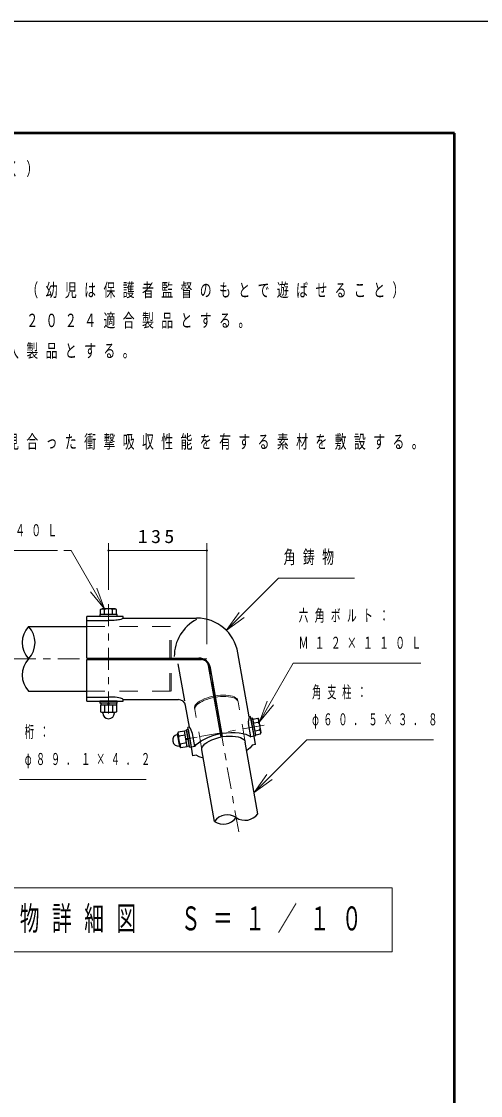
# Model space of a CAD drawing. Units: millimetres on the paper, with parts at other scales. Extents: x 200 to 813, y 141 to 438.
# Drawn here: x 542.3 to 605.4, y 290.6 to 438.2 of the extents above; entities that cross this region are included whole.
import ezdxf

# ---------------------------------------------------------------- set-up
doc = ezdxf.new("R2010")
doc.units = ezdxf.units.MM
doc.linetypes.add('USER1', pattern=[4.5, 2.5, -2])
doc.linetypes.add('USER2', pattern=[6, 3, -1, 1, -1])
for name, color, linetype, lineweight in [('A3図枠', 140, 'Continuous', 50), ('線', 2, 'Continuous', 25), ('補助', 2, 'Continuous', 13)]:
    doc.layers.add(name, color=color, linetype=linetype, lineweight=lineweight)
doc.styles.add('ＭＳ ゴシック', font='')
doc.styles.get('ＭＳ ゴシック').set_extended_font_data('MS Gothic')

# ---------------------------------------------------------------- blocks, each defined once
blk = doc.blocks.new('dimension_origin')
at = {"color": 0, "linetype": 'Continuous', "lineweight": -2}
blk.add_circle((0, 0), 1.25, dxfattribs=at)

msp = doc.modelspace()

# ---------------------------------------------------------------- linework, layer by layer
at = {"layer": 'A3図枠', "color": 7}
for p, q in [((601.826, 422.858), (216.826, 422.858)), ((601.826, 155.858), (601.826, 422.858))]:
    msp.add_line(p, q, dxfattribs=at)
at = {"layer": '線'}
for p, q in [((553.194, 357.396), (553.391, 357.509)), ((553.194, 356.709), (553.194, 357.396)), ((555.191, 357.509), (553.391, 357.509)), ((553.743, 356.709), (553.743, 357.396)), ((554.84, 356.709), (554.84, 357.396)), ((555.388, 357.396), (555.191, 357.509)), ((555.388, 356.709), (555.388, 357.396)), ((551.291, 355.88), (554.291, 355.88)), ((555.491, 356.709), (553.091, 356.709)), ((553.091, 356.709), (553.091, 356.459)), ((555.491, 356.459), (553.091, 356.459)), ((555.388, 356.709), (553.194, 356.709)), ((555.491, 356.459), (555.491, 356.709)), ((551.291, 350.734), (566.679, 350.734)), ((551.291, 350.524), (567.059, 350.524)), ((564.758, 344.863), (563.859, 349.963)), ((569.77, 339.907), (568.044, 349.698)), ((569.967, 339.942), (568.304, 349.371)), ((551.291, 345.379), (554.291, 345.379)), ((555.491, 344.799), (553.091, 344.799)), ((553.091, 344.799), (553.091, 344.549)), ((555.491, 344.549), (553.091, 344.549)), ((555.388, 344.249), (553.194, 344.249)), ((553.194, 344.249), (553.194, 343.363)), ((555.366, 344.549), (553.216, 344.549)), ((553.216, 344.549), (553.216, 344.249)), ((555.366, 344.249), (553.216, 344.249)), ((553.743, 344.249), (553.743, 343.363)), ((554.194, 344.249), (554.275, 344.549)), ((554.308, 344.249), (554.388, 344.549)), ((554.84, 344.249), (554.84, 343.363)), ((555.366, 344.549), (555.366, 344.249)), ((555.388, 344.249), (555.388, 343.363)), ((555.491, 344.549), (555.491, 344.799)), ((553.194, 343.363), (553.391, 343.249)), ((555.191, 343.249), (553.391, 343.249)), ((553.491, 343.199), (553.491, 343.249)), ((555.091, 343.199), (555.091, 343.249)), ((555.388, 343.363), (555.191, 343.249)), ((574.118, 342.457), (573.872, 342.414)), ((574.535, 340.094), (574.118, 342.457)), ((574.136, 342.356), (574.812, 342.475)), ((574.812, 342.475), (574.958, 342.301)), ((573.84, 339.928), (573.521, 341.736)), ((574.289, 340.05), (573.872, 342.414)), ((574.517, 340.195), (574.136, 342.356)), ((574.231, 341.816), (574.907, 341.935)), ((575.271, 340.528), (574.958, 342.301)), ((563.749, 340.223), (563.798, 340.231)), ((563.858, 340.544), (563.781, 340.33)), ((564.093, 338.557), (563.781, 340.33)), ((564.731, 340.698), (563.858, 340.544)), ((564.826, 340.157), (563.954, 340.004)), ((565.112, 338.537), (564.731, 340.698)), ((565.03, 340.728), (564.735, 340.676)), ((565.108, 338.559), (564.735, 340.676)), ((564.905, 339.713), (565.214, 339.686)), ((564.925, 339.601), (565.234, 339.574)), ((565.255, 340.895), (565.009, 340.851)), ((565.426, 338.488), (565.009, 340.851)), ((565.404, 338.611), (565.03, 340.728)), ((565.672, 338.531), (565.255, 340.895)), ((566.136, 338.569), (565.817, 340.378)), ((574.289, 340.05), (574.535, 340.094)), ((574.422, 340.735), (575.098, 340.855)), ((574.517, 340.195), (575.193, 340.314)), ((575.193, 340.314), (575.271, 340.528)), ((564.027, 338.647), (564.076, 338.656)), ((564.239, 338.383), (564.093, 338.557)), ((565.017, 339.077), (564.144, 338.923)), ((565.112, 338.537), (564.239, 338.383)), ((565.404, 338.611), (565.108, 338.559)), ((565.426, 338.488), (565.672, 338.531))]:
    msp.add_line(p, q, dxfattribs=at)
at = {"layer": '線', "color": 1, "linetype": 'USER2', "lineweight": 13}
for p, q in [((554.291, 343.129), (554.291, 358.129)), ((541.291, 350.629), (567.791, 350.629)), ((572.175, 326.846), (568.013, 350.449)), ((569.119, 344.173), (568.874, 345.566)), ((575.681, 341.514), (563.863, 339.431)), ((574.573, 341.319), (573.096, 341.059)), ((566.448, 339.886), (564.971, 339.626))]:
    msp.add_line(p, q, dxfattribs=at)
at = {"layer": '線', "color": 7}
for p, q in [((551.291, 350.734), (551.291, 356.459)), ((556.291, 356.459), (551.291, 356.459)), ((556.291, 356.234), (556.291, 356.459)), ((556.291, 356.234), (566.386, 356.234)), ((543.291, 355.084), (551.291, 355.084)), ((573.623, 342.675), (572.074, 351.462)), ((551.291, 344.799), (551.291, 350.524)), ((543.291, 346.174), (551.291, 346.174)), ((551.291, 344.799), (556.291, 344.799)), ((556.291, 344.799), (556.291, 345.024)), ((556.291, 345.024), (563.891, 345.024)), ((565.4, 341.225), (564.876, 344.198)), ((573.82, 342.709), (573.623, 342.675)), ((574.296, 340.008), (573.82, 342.709)), ((565.4, 341.225), (565.203, 341.19)), ((565.679, 338.489), (565.203, 341.19)), ((574.296, 340.008), (573.84, 339.928)), ((574.502, 338.839), (574.296, 340.008)), ((566.136, 338.569), (565.679, 338.489)), ((565.885, 337.319), (565.679, 338.489)), ((568.848, 328.29), (567.112, 338.138)), ((574.806, 329.341), (573.07, 339.189)), ((574.502, 338.839), (574.046, 338.758)), ((566.342, 337.4), (565.885, 337.319))]:
    msp.add_line(p, q, dxfattribs=at)
at = {"layer": '線', "color": 4, "linetype": 'USER1', "lineweight": 13}
for p, q in [((551.291, 355.084), (562.891, 355.084)), ((562.691, 346.174), (562.691, 355.084)), ((562.891, 346.174), (562.891, 355.084)), ((551.291, 346.174), (562.891, 346.174)), ((572.098, 344.698), (572.067, 344.879)), ((573.07, 339.189), (572.098, 344.698)), ((566.14, 343.647), (566.109, 343.828)), ((567.112, 338.138), (566.14, 343.647))]:
    msp.add_line(p, q, dxfattribs=at)
at = {"layer": '線', "color": 7, "lineweight": 13}
for p, q in [((593.277, 319.163), (522.977, 319.163)), ((593.277, 310.363), (593.277, 319.163)), ((522.977, 310.363), (593.277, 310.363))]:
    msp.add_line(p, q, dxfattribs=at)
at = {"layer": '線', "color": 7}
msp.add_lwpolyline([(200.328, 141.299), (618.324, 141.299), (618.324, 438.219), (200.328, 438.219)], close=True, dxfattribs=at)
at = {"layer": '線'}
for points in [[(556.291, 356.234), (556.277, 356.193), (556.236, 356.152), (556.168, 356.112), (556.073, 356.074), (555.954, 356.038), (555.812, 356.004), (555.649, 355.974), (555.467, 355.948), (555.269, 355.925), (555.057, 355.907), (554.834, 355.894), (554.604, 355.885), (554.448, 355.881), (554.291, 355.88)], [(556.291, 345.024), (556.267, 345.08), (556.193, 345.134), (556.073, 345.185), (555.909, 345.233), (555.705, 345.275), (555.467, 345.311), (555.199, 345.34), (554.909, 345.361), (554.604, 345.374), (554.291, 345.379)]]:
    msp.add_lwpolyline(points, dxfattribs=at)
at = {"layer": '線', "color": 4, "linetype": 'USER1', "lineweight": 13}
for points in [[(566.109, 343.828), (566.107, 343.987), (566.156, 344.151), (566.256, 344.32), (566.404, 344.488), (566.598, 344.655), (566.834, 344.816), (567.109, 344.969), (567.418, 345.112), (567.755, 345.242), (568.116, 345.357), (568.493, 345.454), (568.88, 345.533), (569.27, 345.591), (569.658, 345.629), (570.035, 345.644), (570.397, 345.637), (570.736, 345.609), (571.047, 345.559), (571.324, 345.488), (571.564, 345.398), (571.76, 345.29), (571.911, 345.166), (572.014, 345.028), (572.067, 344.879)], [(566.14, 343.647), (566.139, 343.806), (566.188, 343.971), (566.288, 344.139), (566.436, 344.307), (566.629, 344.474), (566.866, 344.635), (567.141, 344.788), (567.45, 344.931), (567.787, 345.061), (568.148, 345.176), (568.524, 345.273), (568.912, 345.352), (569.302, 345.41), (569.69, 345.448), (570.067, 345.463), (570.429, 345.457), (570.768, 345.428), (571.079, 345.378), (571.356, 345.307), (571.595, 345.217), (571.792, 345.109), (571.943, 344.985), (572.046, 344.847), (572.098, 344.698)]]:
    msp.add_lwpolyline(points, dxfattribs=at)
at = {"layer": '線', "color": 7}
for points in [[(566.136, 338.569), (566.349, 338.839), (566.645, 339.105), (567.016, 339.364), (567.454, 339.608), (567.952, 339.835), (568.498, 340.037), (569.082, 340.213), (569.691, 340.357)], [(567.112, 338.138), (567.114, 338.33), (567.184, 338.53), (567.323, 338.733), (567.526, 338.936), (567.789, 339.134), (568.106, 339.323), (568.472, 339.498), (568.877, 339.656), (569.313, 339.793), (569.77, 339.907)], [(569.888, 340.392), (570.509, 340.464), (571.118, 340.499), (571.7, 340.495), (572.245, 340.453), (572.741, 340.373), (573.178, 340.257), (573.547, 340.108), (573.84, 339.928)], [(569.967, 339.942), (570.436, 339.991), (570.893, 340.011), (571.327, 340.001), (571.73, 339.962), (572.093, 339.893), (572.408, 339.797), (572.668, 339.676), (572.868, 339.532), (573.003, 339.369), (573.07, 339.189)], [(574.046, 338.758), (573.734, 338.391), (573.274, 338.033)], [(567.316, 336.982), (566.761, 337.162), (566.342, 337.4)]]:
    msp.add_lwpolyline(points, dxfattribs=at)
at = {"layer": '線'}
for centre, radius, start, end in [((553.469, 356.921), 0.548, 60.00001, 119.99999), ((554.291, 356.13), 1.38, 66.57346, 113.42654), ((555.114, 356.921), 0.548, 60.00001, 119.99999), ((569.094, 350.937), 5.775, 118.03284, 180.02513), ((545.634, 352.857), 3.232, 136.44154, 223.55846), ((540.949, 352.857), 3.232, 316.44154, 43.55846), ((545.634, 348.402), 3.232, 136.44154, 223.55846), ((566.679, 349.084), 1.65, 10, 90), ((567.059, 349.524), 1, 10, 90), ((553.469, 343.838), 0.548, 240.00001, 299.99999), ((554.291, 343.199), 0.8, 180, 0), ((554.291, 344.629), 1.38, 246.57346, 293.42654), ((555.114, 343.838), 0.548, 240.00001, 299.99999), ((575.302, 342.017), 1.803, 158.61013, 188.95712), ((574.392, 342.123), 0.548, 340.00001, 39.99999), ((564.047, 340.033), 1.803, 11.04288, 41.38987), ((573.756, 341.175), 1.38, 346.57346, 33.42654), ((563.888, 339.435), 0.8, 100, 280), ((564.374, 340.356), 0.548, 160.00001, 219.99999), ((565.296, 339.683), 1.38, 166.57346, 213.42654), ((574.678, 340.502), 0.548, 340.00001, 39.99999), ((564.66, 338.736), 0.548, 160.00001, 219.99999), ((570.61, 327.007), 2.18, 56.07099, 143.92901), ((573.044, 330.625), 2.18, 236.07099, 323.92901), ((570.065, 330.099), 2.18, 236.07099, 323.92901)]:
    msp.add_arc(centre, radius, start, end, dxfattribs=at)
at = {"layer": '線', "color": 7}
for centre, radius in [((566.386, 350.459), 5.775), ((563.891, 344.024), 1)]:
    msp.add_arc(centre, radius, 10, 90, dxfattribs=at)
at = {"layer": '補助'}
for p, q in [((554.291, 360.129), (554.291, 366.509)), ((567.791, 352.629), (567.791, 366.509)), ((530.753, 365.509), (547.258, 365.509)), ((549.124, 365.509), (548.124, 365.509)), ((552.243, 360.108), (549.124, 365.509)), ((554.291, 365.509), (567.791, 365.509)), ((572.591, 356.664), (577.63, 361.703)), ((577.63, 361.703), (578.63, 361.703)), ((578.63, 361.703), (588.083, 361.703)), ((552.676, 360.358), (553.743, 357.509)), ((551.81, 359.858), (553.743, 357.509)), ((553.743, 357.509), (552.243, 360.108)), ((572.238, 357.018), (570.47, 354.543)), ((570.47, 354.543), (572.591, 356.664)), ((572.945, 356.311), (570.47, 354.543)), ((576.519, 344.553), (579.686, 350.038)), ((579.686, 350.038), (580.686, 350.038)), ((580.686, 350.038), (597.192, 350.038)), ((576.086, 344.803), (575.019, 341.955)), ((575.019, 341.955), (576.519, 344.553)), ((576.952, 344.303), (575.019, 341.955)), ((576.412, 334.386), (581.542, 339.516)), ((581.542, 339.516), (582.542, 339.516)), ((582.542, 339.516), (598.937, 339.516)), ((542.046, 334.062), (543.046, 334.062)), ((543.046, 334.062), (559.441, 334.062)), ((576.059, 334.74), (574.291, 332.265)), ((574.291, 332.265), (576.412, 334.386)), ((576.766, 334.033), (574.291, 332.265))]:
    msp.add_line(p, q, dxfattribs=at)

# ---------------------------------------------------------------- block references
at = {"layer": '補助', "xscale": 0.0667, "yscale": 0.0667}
msp.add_blockref('dimension_origin', (554.291, 365.509), dxfattribs=at)
at = {"layer": '補助', "xscale": 0.0667, "yscale": 0.0667, "rotation": 180}
msp.add_blockref('dimension_origin', (567.791, 365.509), dxfattribs=at)

# ---------------------------------------------------------------- texts
at = {"layer": '線', "color": 7, "insert": (524.377, 314.763), "char_height": 3.299, "attachment_point": 4, "style": 'ＭＳ ゴシック'}
msp.add_mtext('\\T1.64;\\W0.6;中／角鋳物詳細図\u3000Ｓ＝１／１０', dxfattribs=at)
at = {"layer": '補助', "style": 'ＭＳ ゴシック'}
for s, insert, char_height, attachment_point in [('\\T1.63;\\W0.65;鋼材は、電気亜鉛メッキ処理品とする。（根ガラミを除く）', (474.118, 418.891), 1.833, 1), ('\\T1.63;\\W0.65;本製品の利用対象年齢は、３～６才、６～１２才とする。（幼児は保護者監督のもとで遊ばせること）', (474.118, 402.225), 1.833, 1), ('\\T1.63;\\W0.65;本製品は、遊具の安全に関する規準ＪＰＦＡ－ＳＰ－Ｓ：２０２４適合製品とする。', (474.118, 398.058), 1.833, 1), ('\\T1.63;\\W0.65;本製品は、（一社）日本公園施設業協会賠償責任保険加入製品とする。', (474.118, 393.891), 1.833, 1), ('\\T1.63;\\W0.65;安全領域内には、障害物等がないものとし、落下高さに見合った衝撃吸収性能を有する素材を敷設する。', (474.118, 381.391), 1.833, 1), ('\\T1.64;\\W0.6;Ｍ１２×１４０Ｌ', (530.378, 369.134), 1.65, 1), ('\\T1.33;\\W1.1;135', (561.041, 366.509), 1.833, 8), ('\\T1.63;\\W0.65;角鋳物', (578.355, 365.536), 1.833, 1), ('\\T1.64;\\W0.6;六角ボルト：', (580.411, 357.413), 1.65, 1), ('\\T1.64;\\W0.6;Ｍ１２×１１０Ｌ', (580.411, 353.663), 1.65, 1), ('\\T1.63;\\W0.55;角支柱：', (582.267, 346.891), 1.65, 1), ('\\T1.63;\\W0.55;φ６０．５×３．８', (582.267, 343.141), 1.65, 1), ('\\T1.63;\\W0.55;桁：', (542.771, 341.437), 1.65, 1), ('\\T1.63;\\W0.55;φ８９．１×４．２', (542.771, 337.687), 1.65, 1)]:
    msp.add_mtext(s, dxfattribs=dict(at, insert=insert, char_height=char_height, attachment_point=attachment_point))

doc.saveas('drawing.dxf')
